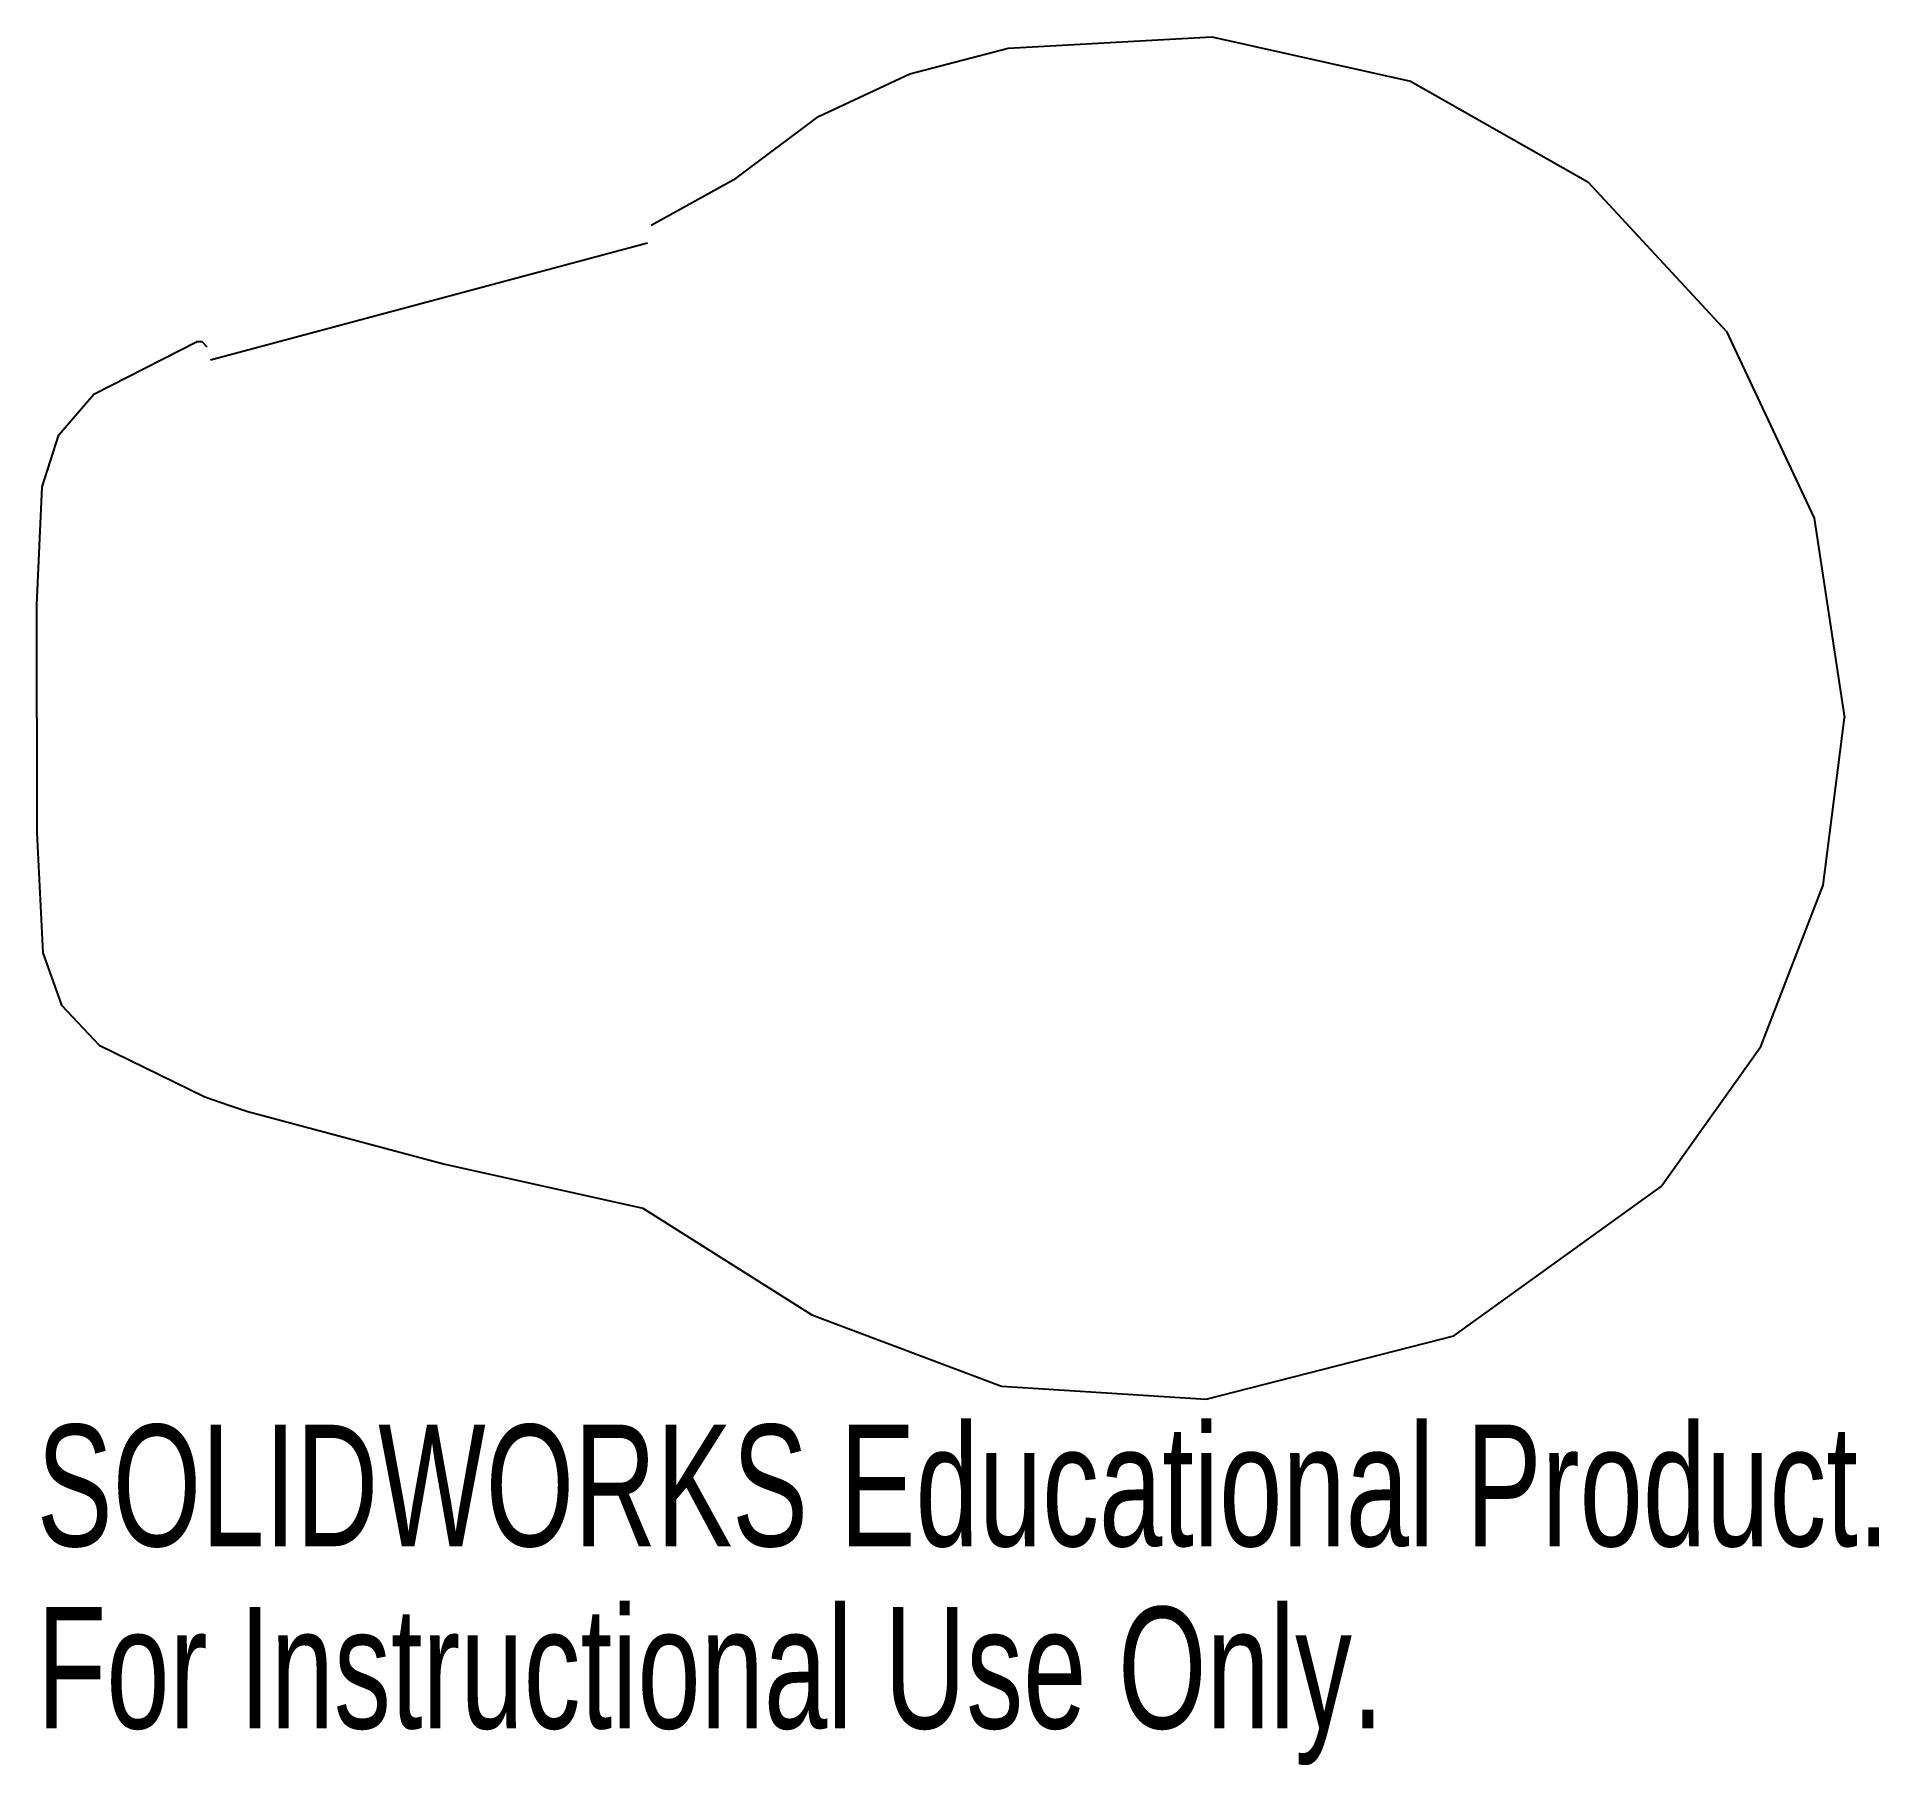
# Model space of a CAD drawing. Header units: millimetres. Extents: x -43.9 to 29.4, y -41.7 to 27.1.
import ezdxf

# ---------------------------------------------------------------- set-up
doc = ezdxf.new("R2010")
doc.units = ezdxf.units.MM
doc.styles.add('SLDTEXTSTYLE0', font='TXT', dxfattribs={"width": 0.7})

msp = doc.modelspace()

# ---------------------------------------------------------------- linework, layer by layer
at = {"color": 7, "linetype": 'Continuous'}
msp.add_line((-36.966, 14.229), (-19.58, 18.888), dxfattribs=at)
at = {"color": 7, "linetype": 'Continuous', "flags": 128}
for points in [[(-19.443, 19.594), (-16.055, 21.458), (-12.788, 23.908), (-9.15, 25.606), (-5.247, 26.637), (2.854, 27.082), (10.766, 25.313), (17.807, 21.32), (23.332, 15.363), (26.813, 7.934), (28.014, 0)], [(-43.869, 0), (-43.869, 4.489), (-43.661, 9.183), (-42.989, 11.252), (-41.605, 12.868), (-37.525, 14.949)], [(-37.101, 14.733), (-37.294, 14.949), (-37.525, 14.949)], [(-43.869, 0), (-43.87, -4.58), (-43.629, -9.357), (-42.888, -11.433), (-41.396, -13.026), (-37.193, -15.075)], [(-35.479, -15.663), (-27.7, -17.746), (-19.766, -19.507), (-13.051, -23.743), (-5.508, -26.586), (2.632, -27.099), (12.482, -24.587), (20.723, -18.649), (24.699, -13.074), (27.167, -6.654), (28.014, 0)], [(-37.193, -15.075), (-36.196, -15.425), (-35.479, -15.663)]]:
    msp.add_lwpolyline(points, dxfattribs=at)

# ---------------------------------------------------------------- texts
at = {"color": 7, "linetype": 'Continuous', "char_height": 4.83362, "attachment_point": 1, "style": 'SLDTEXTSTYLE0'}
for s, insert in [('SOLIDWORKS Educational Product.', (-43.87, -28.119)), ('For Instructional Use Only.', (-43.87, -35.369))]:
    msp.add_mtext(s, dxfattribs=dict(at, insert=insert))

doc.saveas('drawing.dxf')
